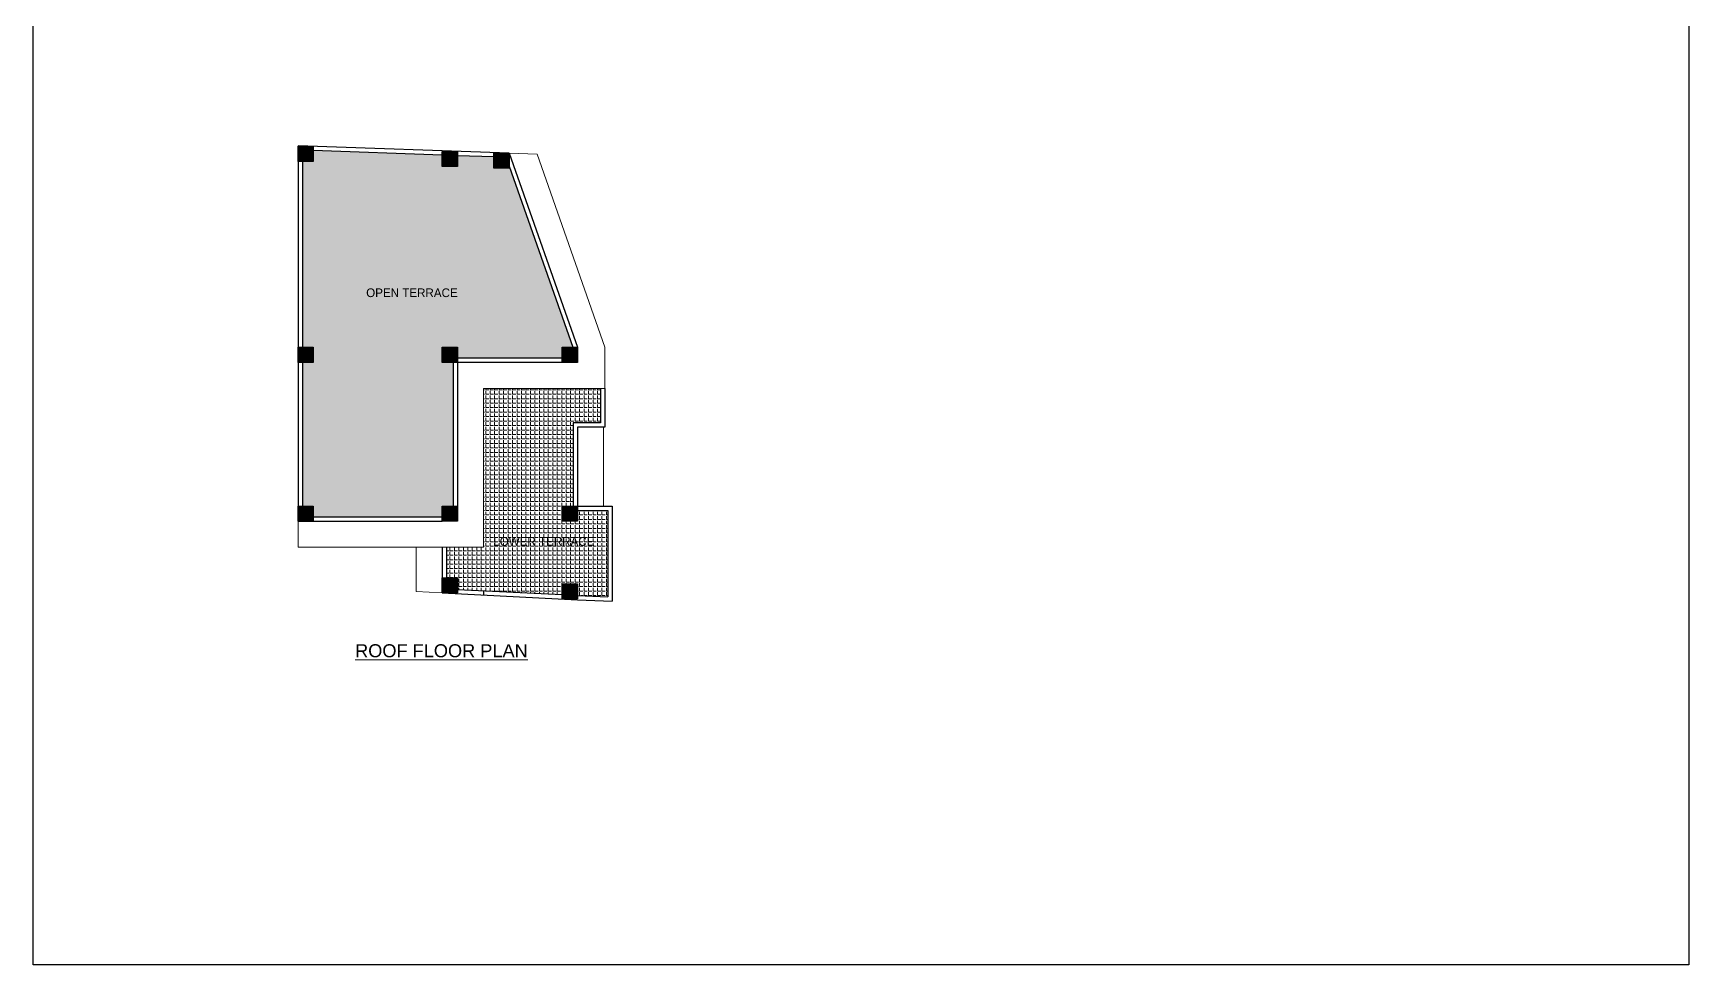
# Model space of a CAD drawing. Header units: inches. Extents: x -6683 to 26091, y -5972 to 4741.
# Drawn here: x 24258 to 25786, y -4556 to -3697 of the extents above; entities that cross this region are included whole.
import ezdxf

# ---------------------------------------------------------------- set-up
doc = ezdxf.new("R2010")
doc.units = ezdxf.units.IN
doc.header["$MEASUREMENT"] = 0
for name, color, linetype, lineweight in [('hatch-.09', 8, 'Continuous', 9), ('Label', 7, 'Continuous', 13), ('WALL', 12, 'Continuous', 30), ('wall2', 1, 'Continuous', 15)]:
    doc.layers.add(name, color=color, linetype=linetype, lineweight=lineweight)
doc.styles.add('dim', font='arial.ttf', dxfattribs={"height": 7})
pattern_1 = [(0, (0, 0), (0, 4.125), [3, -1.125]), (90, (0, 0), (-4.125, 3e-16), [3, -1.125])]

msp = doc.modelspace()

# ---------------------------------------------------------------- hatches: boundary and pattern name
at = {"layer": 'hatch-.09'}
h = msp.add_hatch(dxfattribs=at)
h.set_pattern_fill('ANSI31', color=256)
h.set_pattern_definition([(45, (0, -2218.16914), (-0.08838834765, 0.08838834765), [])])
h.paths.add_polyline_path([(24516.7, -3801.4), (24502.7, -3801.4), (24502.7, -3815.4), (24516.7, -3815.4)])
h = msp.add_hatch(dxfattribs=at)
h.set_pattern_fill('ANGLE', color=256, scale=15)
h.set_pattern_definition(pattern_1)
h.paths.add_polyline_path([(24697.3, -3819.8), (24697.3, -3821.7), (24683.3, -3821.7), (24683.3, -3811.2), (24649.7, -3810.1), (24649.7, -3820.1), (24635.7, -3820.1), (24635.7, -3809.6), (24516.7, -3805.4), (24516.7, -3815.4), (24506.7, -3815.4), (24506.7, -3986.7), (24516.7, -3986.7), (24516.7, -4000.7), (24506.7, -4000.7), (24506.7, -4133.2), (24516.7, -4133.2), (24516.7, -4143.2), (24635.7, -4143.2), (24635.7, -4133.2), (24645.7, -4133.2), (24645.7, -4000.7), (24635.7, -4000.7), (24635.7, -3986.7), (24649.7, -3986.7), (24649.7, -3996.7), (24746.4, -3996.7), (24746.4, -3986.7), (24756.2, -3986.7)])
h.paths.add_polyline_path([(24565.1, -3945.2), (24650.2, -3945.2), (24650.2, -3927.9), (24565.1, -3927.9)], flags=24)
h = msp.add_hatch(dxfattribs=at)
h.set_pattern_fill('ANSI31', color=256)
h.set_pattern_definition([(45, (133, -2222.86497), (-0.08838834765, 0.08838834765), [])])
h.paths.add_polyline_path([(24649.7, -3806.1), (24635.7, -3806.1), (24635.7, -3820.1), (24649.7, -3820.1)])
h = msp.add_hatch(dxfattribs=at)
h.set_pattern_fill('ANSI31', color=256)
h.set_pattern_definition([(45, (180.66619, -2224.54792), (-0.08838834765, 0.08838834765), [])])
h.paths.add_polyline_path([(24697.3, -3807.7), (24683.3, -3807.7), (24683.3, -3821.7), (24697.3, -3821.7)])
h = msp.add_hatch(dxfattribs=at)
h.set_pattern_fill('ANSI31', color=256)
h.set_pattern_definition([(45, (0, -2403.52772), (-0.08838834765, 0.08838834765), [])])
h.paths.add_polyline_path([(24516.7, -3986.7), (24502.7, -3986.7), (24502.7, -4000.7), (24516.7, -4000.7)])
h = msp.add_hatch(dxfattribs=at)
h.set_pattern_fill('ANSI31', color=256)
h.set_pattern_definition([(45, (133, -2403.52772), (-0.08838834765, 0.08838834765), [])])
h.paths.add_polyline_path([(24649.7, -3986.7), (24635.7, -3986.7), (24635.7, -4000.7), (24649.7, -4000.7)])
h = msp.add_hatch(dxfattribs=at)
h.set_pattern_fill('ANSI31', color=256)
h.set_pattern_definition([(45, (243.74773, -2403.52772), (-0.08838834765, 0.08838834765), [])])
h.paths.add_polyline_path([(24760.4, -3986.7), (24746.4, -3986.7), (24746.4, -4000.7), (24760.4, -4000.7)])
h = msp.add_hatch(dxfattribs=at)
h.set_pattern_fill('ANGLE', color=256, scale=15)
h.set_pattern_definition(pattern_1)
h.paths.add_polyline_path([(24756.4, -4056.4), (24781.8, -4056.4), (24781.8, -4024.7), (24673.7, -4024.7), (24673.7, -4171.2), (24639.7, -4171.2), (24639.7, -4199.4), (24649.7, -4199.4), (24649.7, -4210.1), (24746.4, -4214.9), (24746.4, -4204.9), (24760.4, -4204.9), (24760.4, -4215.6), (24788.4, -4216.9), (24788.4, -4137.2), (24760.4, -4137.2), (24760.4, -4147.2), (24746.4, -4147.2), (24746.4, -4133.2), (24756.4, -4133.2)])
h.paths.add_polyline_path([(24682.7, -4174.5), (24775.5, -4174.5), (24775.5, -4157.3), (24682.7, -4157.3)], flags=24)
h = msp.add_hatch(dxfattribs=at)
h.set_pattern_fill('ANSI31', color=256)
h.set_pattern_definition([(45, (4e-12, -2550.04545), (-0.08838834765, 0.08838834765), [])])
h.paths.add_polyline_path([(24516.7, -4133.2), (24502.7, -4133.2), (24502.7, -4147.2), (24516.7, -4147.2)])
h = msp.add_hatch(dxfattribs=at)
h.set_pattern_fill('ANSI31', color=256)
h.set_pattern_definition([(45, (133, -2550.04545), (-0.08838834765, 0.08838834765), [])])
h.paths.add_polyline_path([(24649.7, -4133.2), (24635.7, -4133.2), (24635.7, -4147.2), (24649.7, -4147.2)])
h = msp.add_hatch(dxfattribs=at)
h.set_pattern_fill('ANSI31', color=256)
h.set_pattern_definition([(45, (243.74773, -2550.04545), (-0.08838834765, 0.08838834765), [])])
h.paths.add_polyline_path([(24760.4, -4133.2), (24746.4, -4133.2), (24746.4, -4147.2), (24760.4, -4147.2)])
h = msp.add_hatch(dxfattribs=at)
h.set_pattern_fill('ANSI31', color=256)
h.set_pattern_definition([(45, (133, -2616.22686), (-0.08838834765, 0.08838834765), [])])
h.paths.add_polyline_path([(24649.7, -4199.4), (24635.7, -4199.4), (24635.7, -4213.4), (24649.7, -4213.4)])
h = msp.add_hatch(dxfattribs=at)
h.set_pattern_fill('ANSI31', color=256)
h.set_pattern_definition([(45, (243.74773, -2621.68265), (-0.08838834765, 0.08838834765), [])])
h.paths.add_polyline_path([(24760.4, -4204.9), (24746.4, -4204.9), (24746.4, -4218.9), (24760.4, -4218.9)])

# ---------------------------------------------------------------- linework, layer by layer
at = {"layer": 'Defpoints'}
msp.add_lwpolyline([(24258.2, -614.3), (25785.7, -614.3), (25785.7, -4556.5), (24258.2, -4556.5)], close=True, dxfattribs=at)
at = {"layer": 'WALL'}
for p, q in [((24697.3, -3807.7), (24502.7, -3800.9)), ((24502.7, -3800.9), (24502.7, -4147.2)), ((24506.7, -3815.4), (24506.7, -3986.7)), ((24635.7, -3809.6), (24516.7, -3805.4)), ((24683.3, -3811.2), (24649.7, -3810.1)), ((24697.3, -3807.7), (24760.4, -3986.7)), ((24697.3, -3819.8), (24756.2, -3986.7)), ((24506.7, -4000.7), (24506.7, -4133.2)), ((24645.7, -4000.7), (24645.7, -4133.2)), ((24746.4, -3996.7), (24649.7, -3996.7)), ((24649.7, -4000.7), (24649.7, -4133.2)), ((24760.4, -4000.7), (24649.7, -4000.7)), ((24781.8, -4024.7), (24781.8, -4056.4)), ((24785.8, -4024.7), (24785.8, -4060.4)), ((24756.4, -4056.4), (24756.4, -4133.2)), ((24781.8, -4056.4), (24756.4, -4056.4)), ((24760.4, -4060.4), (24760.4, -4133.2)), ((24785.8, -4060.4), (24760.4, -4060.4)), ((24760.4, -4133.2), (24792.4, -4133.2)), ((24760.4, -4137.2), (24788.4, -4137.2)), ((24788.4, -4137.2), (24788.4, -4216.9)), ((24792.4, -4133.2), (24792.4, -4221.1)), ((24502.7, -4147.2), (24635.7, -4147.2)), ((24516.7, -4143.2), (24635.7, -4143.2)), ((24635.7, -4171.2), (24635.7, -4213.4)), ((24639.7, -4171.2), (24639.7, -4213.4)), ((24635.7, -4213.4), (24760.4, -4219.6)), ((24649.7, -4210.1), (24746.4, -4214.9)), ((24673.7, -4211.3), (24673.7, -4215.3)), ((24760.4, -4215.6), (24788.4, -4216.9)), ((24760.4, -4219.6), (24792.4, -4221.1))]:
    msp.add_line(p, q, dxfattribs=at)
for points in [[(24502.7, -3801.4), (24516.7, -3801.4), (24516.7, -3815.4), (24502.7, -3815.4)], [(24635.7, -3806.1), (24649.7, -3806.1), (24649.7, -3820.1), (24635.7, -3820.1)], [(24683.3, -3807.7), (24697.3, -3807.7), (24697.3, -3821.7), (24683.3, -3821.7)], [(24502.7, -3986.7), (24516.7, -3986.7), (24516.7, -4000.7), (24502.7, -4000.7)], [(24635.7, -3986.7), (24649.7, -3986.7), (24649.7, -4000.7), (24635.7, -4000.7)], [(24746.4, -3986.7), (24760.4, -3986.7), (24760.4, -4000.7), (24746.4, -4000.7)], [(24502.7, -4133.2), (24516.7, -4133.2), (24516.7, -4147.2), (24502.7, -4147.2)], [(24746.4, -4133.2), (24760.4, -4133.2), (24760.4, -4147.2), (24746.4, -4147.2)], [(24635.7, -4199.4), (24649.7, -4199.4), (24649.7, -4213.4), (24635.7, -4213.4)], [(24746.4, -4204.9), (24760.4, -4204.9), (24760.4, -4218.9), (24746.4, -4218.9)]]:
    msp.add_lwpolyline(points, close=True, dxfattribs=at)
msp.add_lwpolyline([(24635.7, -4147.2), (24635.7, -4133.2), (24649.7, -4133.2), (24649.7, -4147.2), (24635.7, -4147.2)], dxfattribs=at)
at = {"layer": 'wall2'}
for p, q in [((24697.3, -3807.7), (24723.1, -3808.6)), ((24785.8, -3986.7), (24723.1, -3808.6)), ((24785.8, -4024.7), (24785.8, -3986.7)), ((24785.8, -4024.7), (24673.7, -4024.7)), ((24673.7, -4024.7), (24673.7, -4171.2)), ((24784.4, -4060.4), (24784.4, -4133.2)), ((24502.7, -4171.2), (24502.7, -4147.2)), ((24502.7, -4171.2), (24673.7, -4171.2)), ((24611.7, -4171.2), (24611.7, -4212.2)), ((24611.7, -4212.2), (24635.7, -4213.4))]:
    msp.add_line(p, q, dxfattribs=at)

# ---------------------------------------------------------------- texts
at = {"layer": 'Label', "color": 5, "linetype": 'ByBlock', "attachment_point": 2, "style": 'dim'}
for s, insert, char_height, width in [('{\\fCentury Gothic|b0|i0|c0|p34;OPEN TERRACE}', (24607.7, -3932.5), 8, 88.407), ('{\\fCentury Gothic|b0|i0|c0|p34;LOWER TERRACE}', (24729.4, -4161.9), 8, 88.407), ('{\\LROOF FLOOR PLAN}', (24634.9, -4260.7), 12, 504.78)]:
    msp.add_mtext(s, dxfattribs=dict(at, insert=insert, char_height=char_height, width=width))

doc.saveas('drawing.dxf')
